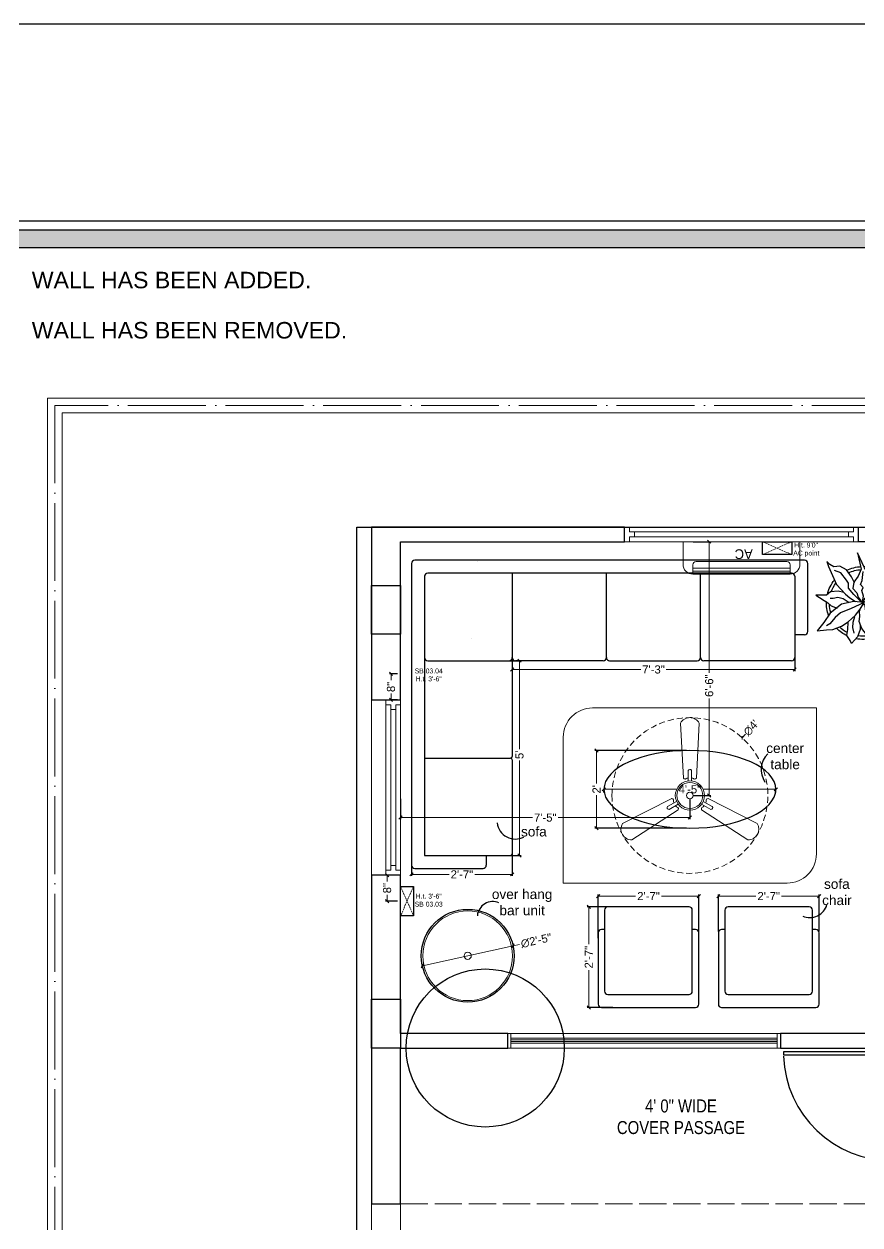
# Model space of a CAD drawing. Header units: millimetres. Extents: x 56222 to 3066687, y -650199 to -121287.
# Drawn here: x 149238.1 to 149495.6, y -177305 to -176934.9 of the extents above; entities that cross this region are included whole.
import ezdxf

# ---------------------------------------------------------------- set-up
doc = ezdxf.new("R2010")
doc.units = ezdxf.units.MM
doc.header["$MEASUREMENT"] = 0
doc.header["$PDMODE"] = 35
for name, pattern in [('ACAD_ISO02W100', [15, 12, -3]), ('ACAD_ISO04W100', [30, 24, -3, 0, -3]), ('DASHED', [0.75, 0.5, -0.25]), ('DASHED2', [0.375, 0.25, -0.125])]:
    doc.linetypes.add(name, pattern=pattern)
doc.layers.get('Defpoints').update_dxf_attribs({"color": 220})
doc.layers.add('AR DOOR', color=40, linetype='Continuous')
doc.layers.add('AR ELE-5', color=134, linetype='Continuous')
for name, color, linetype, lineweight in [('COLUMN', 1, 'Continuous', 30), ('dim05', 1, 'Continuous', 13), ('el', 7, 'Continuous', 20), ('ELEC-wires', 1, 'DASHED2', 13), ('Electrical', 84, 'Continuous', 30), ('FIRST FLOOR ( DW_RAIL )', 7, 'Continuous', 9), ('FIRST FLOOR ( TEXT )', 7, 'Continuous', 9), ('FUR', 250, 'Continuous', 0), ('FURNITURE', 32, 'Continuous', 9), ('GROUND FLOOR', 7, 'Continuous', 9), ('Labelling', 1, 'Continuous', 25), ('NAME PLATE', 7, 'Continuous', 25), ('SECOND FLOOR', 7, 'Continuous', 9), ('SECOND FLOOR  ( PLINE )', 251, 'Continuous', 30), ('SECOND FLOOR ( DW_RAIL )', 7, 'Continuous', 9), ('Text', 7, 'Continuous', 15), ('wall', 7, 'Continuous', 30), ('XX~SLAB ( BEAM )~ ( DIM )', 7, 'Continuous', 9)]:
    doc.layers.add(name, color=color, linetype=linetype, lineweight=lineweight)
doc.layers.add('XX~SLAB ( PLINE )', color=251, linetype='Continuous', plot=False)
doc.styles.add('Arial', font='arial.ttf')
doc.styles.add('century g', font='GOTHIC.TTF')
doc.styles.add('KATHA', font='swissc.ttf')
doc.styles.get("Standard").update_dxf_attribs({"font": 'arial.ttf', "height": 6})
doc.styles.add('style4', font='ARIALN.TTF')
doc.styles.add('TEXT', font='eurr____.ttf')
doc.dimstyles.new('Archana', dxfattribs={"dimtxt": 2, "dimasz": 0.75, "dimexe": 0.5, "dimexo": 0.5, "dimgap": 0, "dimtad": 0, "dimzin": 0, "dimdsep": 46, "dimlunit": 4, "dimtxsty": 'century g', "dimblk": 'OBLIQUE', "dimcen": 0, "dimdle": 1, "dimclrd": 256, "dimclre": 256, "dimclrt": 256, "dimadec": 0, "dimazin": 0, "dimtfac": 1, "dimtofl": 0, "dimtmove": 1, "dimatfit": 3, "dimfxl": 1, "dimfxlon": 1, "dimtolj": 1, "dimtzin": 0, "dimlwd": -1, "dimlwe": -1, "dimarcsym": 0})
doc.dimstyles.new('ISO-25', dxfattribs={"dimtxt": 2.5, "dimasz": 1, "dimexe": 0.5, "dimexo": 1, "dimtad": 0, "dimdec": 1, "dimlunit": 4, "dimtxsty": 'Standard', "dimblk": 'OBLIQUE', "dimcen": 2.5, "dimclrd": 1, "dimclre": 1, "dimclrt": 5, "dimadec": 0, "dimazin": 0, "dimtfac": 1, "dimtdec": 1, "dimtmove": 0, "dimatfit": 3, "dimfxl": 1, "dimlwd": -1, "dimarcsym": 0})

# ---------------------------------------------------------------- blocks, each defined once
blk = doc.blocks.new('LAYOUT FILE')
at = {"layer": 'NAME PLATE', "true_color": 0xd39e00}
h = blk.add_hatch(color=42, dxfattribs=at)
h.paths.add_polyline_path([(3346889.83, -513806.18), (3346889.83, -514260.7), (3347535.56, -514260.7), (3347535.56, -513806.18)])
h.paths.add_polyline_path([(3346894.36, -513810.71), (3347531.03, -513810.71), (3347531.03, -514256.17), (3346894.36, -514256.17)], flags=16)
at = {"layer": 'NAME PLATE', "color": 42, "true_color": 0xd39e00}
for points in [[(3346887.56, -513803.91), (3347537.83, -513803.91), (3347537.83, -514262.96), (3346887.56, -514262.96)], [(3346889.83, -513806.18), (3347535.56, -513806.18), (3347535.56, -514260.7), (3346889.83, -514260.7)], [(3346894.36, -513810.71), (3347531.03, -513810.71), (3347531.03, -514256.17), (3346894.36, -514256.17)]]:
    blk.add_lwpolyline(points, close=True, dxfattribs=at)
blk = doc.blocks.new('*U18')
for points in [[(0, 0), (0, 1120), (-30, 1120), (-30, 0)], [(40, 0), (0, 0), (0, -30), (-10, -30), (-10, -100), (40, -100)], [(-1160, 0), (-1120, 0), (-1120, -30), (-1110, -30), (-1110, -100), (-1160, -100)]]:
    blk.add_lwpolyline(points, close=True)
at = {"layer": 'AR ELE-5', "linetype": 'ByBlock', "ltscale": 15}
blk.add_arc((2, -1), 1122, 92.373, 179.9653, dxfattribs=at)
blk = doc.blocks.new('_Oblique')
at = {"layer": 'wall', "color": 0, "lineweight": -2}
blk.add_line((-0.5, -0.5), (0.5, 0.5), dxfattribs=at)
blk = doc.blocks.new('*D238')
at = {"layer": 'Defpoints', "color": 0, "transparency": 16777216}
for p in [(149379.91, -177131.12), (149390.72, -177131.12), (149379.91, -177191.12)]:
    blk.add_point(p, dxfattribs=at)
at = {"layer": 'dim05', "color": 1, "linetype": 'Continuous', "lineweight": -2, "transparency": 16777216}
for p, q in [((149380.91, -177131.12), (149391.22, -177131.12)), ((149380.91, -177191.12), (149391.22, -177191.12))]:
    blk.add_line(p, q, dxfattribs=at)
at = {"layer": 'dim05', "color": 1, "linetype": 'Continuous', "transparency": 16777216}
for p, q in [((149390.72, -177131.12), (149390.72, -177158.35)), ((149390.72, -177191.12), (149390.72, -177161.9))]:
    blk.add_line(p, q, dxfattribs=at)
at = {"layer": 'dim05', "color": 1, "transparency": 16777216}
for p, rotation in [((149390.72, -177131.12), 90), ((149390.72, -177191.12), 270)]:
    blk.add_blockref('_Oblique', p, dxfattribs=dict(at, rotation=rotation))
at = {"layer": 'dim05', "color": 5, "lineweight": 25, "transparency": 16777216, "insert": (149390.72, -177160.12), "char_height": 2.5, "attachment_point": 5, "rotation": 90, "style": 'Arial'}
blk.add_mtext("5'", dxfattribs=at)
blk = doc.blocks.new('*D239')
at = {"layer": 'Defpoints', "color": 0, "transparency": 16777216}
for p in [(149475.5, -177118.37), (149388.5, -177133.83), (149475.5, -177133.83)]:
    blk.add_point(p, dxfattribs=at)
at = {"layer": 'dim05', "color": 1, "linetype": 'Continuous', "lineweight": -2, "transparency": 16777216}
for p, q in [((149475.5, -177119.37), (149475.5, -177134.33)), ((149388.5, -177132.83), (149388.5, -177133.33))]:
    blk.add_line(p, q, dxfattribs=at)
at = {"layer": 'dim05', "color": 1, "linetype": 'Continuous', "transparency": 16777216}
for p, q in [((149388.5, -177133.83), (149428.06, -177133.83)), ((149475.5, -177133.83), (149435.94, -177133.83))]:
    blk.add_line(p, q, dxfattribs=at)
at = {"layer": 'dim05', "color": 1, "transparency": 16777216, "rotation": 180}
blk.add_blockref('_Oblique', (149388.5, -177133.83), dxfattribs=at)
at = {"layer": 'dim05', "color": 1, "transparency": 16777216}
blk.add_blockref('_Oblique', (149475.5, -177133.83), dxfattribs=at)
at = {"layer": 'dim05', "color": 5, "lineweight": 25, "transparency": 16777216, "insert": (149432, -177133.83), "char_height": 2.5, "attachment_point": 5, "style": 'Arial'}
blk.add_mtext('7\'-3"', dxfattribs=at)
blk = doc.blocks.new('*D240')
at = {"layer": 'Defpoints', "color": 0, "transparency": 16777216}
for p in [(149357.5, -177184.74), (149388.5, -177186.19), (149388.5, -177196.95)]:
    blk.add_point(p, dxfattribs=at)
at = {"layer": 'dim05', "color": 1, "linetype": 'Continuous', "lineweight": -2, "transparency": 16777216}
for p, q in [((149357.5, -177185.74), (149357.5, -177197.45)), ((149388.5, -177187.19), (149388.5, -177197.45))]:
    blk.add_line(p, q, dxfattribs=at)
at = {"layer": 'dim05', "color": 1, "linetype": 'Continuous', "transparency": 16777216}
for p, q in [((149357.5, -177196.95), (149369.03, -177196.95)), ((149388.5, -177196.95), (149376.97, -177196.95))]:
    blk.add_line(p, q, dxfattribs=at)
at = {"layer": 'dim05', "color": 1, "transparency": 16777216, "rotation": 180}
blk.add_blockref('_Oblique', (149357.5, -177196.95), dxfattribs=at)
at = {"layer": 'dim05', "color": 1, "transparency": 16777216}
blk.add_blockref('_Oblique', (149388.5, -177196.95), dxfattribs=at)
at = {"layer": 'dim05', "color": 5, "lineweight": 25, "transparency": 16777216, "insert": (149373, -177196.95), "char_height": 2.5, "attachment_point": 5, "style": 'Arial'}
blk.add_mtext('2\'-7"', dxfattribs=at)
blk = doc.blocks.new('*D241')
at = {"layer": 'Defpoints', "color": 0, "transparency": 16777216}
for p in [(149416.73, -177170.75), (149469.69, -177170.75), (149469.69, -177170.75)]:
    blk.add_point(p, dxfattribs=at)
at = {"layer": 'dim05', "color": 1, "linetype": 'Continuous', "transparency": 16777216}
for p, q in [((149416.73, -177170.75), (149439.21, -177170.75)), ((149469.69, -177170.75), (149447.21, -177170.75))]:
    blk.add_line(p, q, dxfattribs=at)
at = {"layer": 'dim05', "color": 1, "linetype": 'Continuous', "lineweight": -2, "transparency": 16777216}
for p, q in [((149416.73, -177171.75), (149416.73, -177171.25)), ((149469.69, -177171.75), (149469.69, -177171.25))]:
    blk.add_line(p, q, dxfattribs=at)
at = {"layer": 'dim05', "color": 1, "transparency": 16777216, "rotation": 180}
blk.add_blockref('_Oblique', (149416.73, -177170.75), dxfattribs=at)
at = {"layer": 'dim05', "color": 1, "transparency": 16777216}
blk.add_blockref('_Oblique', (149469.69, -177170.75), dxfattribs=at)
at = {"layer": 'dim05', "color": 5, "lineweight": 25, "transparency": 16777216, "insert": (149443.21, -177170.75), "char_height": 2.5, "attachment_point": 5, "style": 'Arial'}
blk.add_mtext('4\'-5"', dxfattribs=at)
blk = doc.blocks.new('*D242')
at = {"layer": 'Defpoints', "color": 0, "transparency": 16777216}
for p in [(149443.21, -177158.8), (149414.46, -177182.71), (149443.21, -177182.71)]:
    blk.add_point(p, dxfattribs=at)
at = {"layer": 'dim05', "color": 1, "linetype": 'Continuous', "lineweight": -2, "transparency": 16777216}
for p, q in [((149442.21, -177158.8), (149413.96, -177158.8)), ((149442.21, -177182.71), (149413.96, -177182.71))]:
    blk.add_line(p, q, dxfattribs=at)
at = {"layer": 'dim05', "color": 1, "linetype": 'Continuous', "transparency": 16777216}
for p, q in [((149414.46, -177158.8), (149414.46, -177168.96)), ((149414.46, -177182.71), (149414.46, -177172.55))]:
    blk.add_line(p, q, dxfattribs=at)
at = {"layer": 'dim05', "color": 1, "transparency": 16777216}
for p, rotation in [((149414.46, -177158.8), 90), ((149414.46, -177182.71), 270)]:
    blk.add_blockref('_Oblique', p, dxfattribs=dict(at, rotation=rotation))
at = {"layer": 'dim05', "color": 5, "lineweight": 25, "transparency": 16777216, "insert": (149414.46, -177170.75), "char_height": 2.5, "attachment_point": 5, "rotation": 90, "style": 'Arial'}
blk.add_mtext("2'", dxfattribs=at)
blk = doc.blocks.new('*D243')
at = {"layer": 'Defpoints', "color": 0, "transparency": 16777216}
for p in [(149451.98, -177203.65), (149451.98, -177215.58), (149483, -177215.58)]:
    blk.add_point(p, dxfattribs=at)
at = {"layer": 'dim05', "color": 1, "linetype": 'Continuous', "lineweight": -2, "transparency": 16777216}
for p, q in [((149451.98, -177214.58), (149451.98, -177203.15)), ((149483, -177214.58), (149483, -177203.15))]:
    blk.add_line(p, q, dxfattribs=at)
at = {"layer": 'dim05', "color": 1, "linetype": 'Continuous', "transparency": 16777216}
for p, q in [((149451.98, -177203.65), (149463.52, -177203.65)), ((149483, -177203.65), (149471.46, -177203.65))]:
    blk.add_line(p, q, dxfattribs=at)
at = {"layer": 'dim05', "color": 1, "transparency": 16777216, "rotation": 180}
blk.add_blockref('_Oblique', (149451.98, -177203.65), dxfattribs=at)
at = {"layer": 'dim05', "color": 1, "transparency": 16777216}
blk.add_blockref('_Oblique', (149483, -177203.65), dxfattribs=at)
at = {"layer": 'dim05', "color": 5, "lineweight": 25, "transparency": 16777216, "insert": (149467.49, -177203.65), "char_height": 2.5, "attachment_point": 5, "style": 'Arial'}
blk.add_mtext('2\'-7"', dxfattribs=at)
blk = doc.blocks.new('*D244')
at = {"layer": 'Defpoints', "color": 0, "transparency": 16777216}
for p in [(149445.98, -177203.65), (149414.96, -177217.58), (149445.98, -177217.58)]:
    blk.add_point(p, dxfattribs=at)
at = {"layer": 'dim05', "color": 1, "linetype": 'Continuous', "lineweight": -2, "transparency": 16777216}
for p, q in [((149414.96, -177216.58), (149414.96, -177203.15)), ((149445.98, -177216.58), (149445.98, -177203.15))]:
    blk.add_line(p, q, dxfattribs=at)
at = {"layer": 'dim05', "color": 1, "linetype": 'Continuous', "transparency": 16777216}
for p, q in [((149414.96, -177203.65), (149426.5, -177203.65)), ((149445.98, -177203.65), (149434.44, -177203.65))]:
    blk.add_line(p, q, dxfattribs=at)
at = {"layer": 'dim05', "color": 1, "transparency": 16777216, "rotation": 180}
blk.add_blockref('_Oblique', (149414.96, -177203.65), dxfattribs=at)
at = {"layer": 'dim05', "color": 1, "transparency": 16777216}
blk.add_blockref('_Oblique', (149445.98, -177203.65), dxfattribs=at)
at = {"layer": 'dim05', "color": 5, "lineweight": 25, "transparency": 16777216, "insert": (149430.47, -177203.65), "char_height": 2.5, "attachment_point": 5, "style": 'Arial'}
blk.add_mtext('2\'-7"', dxfattribs=at)
blk = doc.blocks.new('*D245')
at = {"layer": 'Defpoints', "color": 0, "transparency": 16777216}
for p in [(149420.5, -177206.97), (149412.06, -177237.97), (149420.51, -177237.97)]:
    blk.add_point(p, dxfattribs=at)
at = {"layer": 'dim05', "color": 1, "linetype": 'Continuous', "lineweight": -2, "transparency": 16777216}
for p, q in [((149419.5, -177206.97), (149411.56, -177206.97)), ((149419.51, -177237.97), (149411.56, -177237.97))]:
    blk.add_line(p, q, dxfattribs=at)
at = {"layer": 'dim05', "color": 1, "linetype": 'Continuous', "transparency": 16777216}
for p, q in [((149412.06, -177206.97), (149412.06, -177218.5)), ((149412.06, -177237.97), (149412.06, -177226.44))]:
    blk.add_line(p, q, dxfattribs=at)
at = {"layer": 'dim05', "color": 1, "transparency": 16777216}
for p, rotation in [((149412.06, -177206.97), 90), ((149412.06, -177237.97), 270)]:
    blk.add_blockref('_Oblique', p, dxfattribs=dict(at, rotation=rotation))
at = {"layer": 'dim05', "color": 5, "lineweight": 25, "transparency": 16777216, "insert": (149412.06, -177222.47), "char_height": 2.5, "attachment_point": 5, "rotation": 90, "style": 'Arial'}
blk.add_mtext('2\'-7"', dxfattribs=at)
blk = doc.blocks.new('ARPLS010')
at = {"linetype": 'ByBlock'}
for p, q in [((0.179, 0.666), (0.121, 0.605)), ((0.174, 0.573), (0.179, 0.666)), ((-0.248, 0.54), (-0.278, 0.467)), ((-0.182, 0.493), (-0.248, 0.54)), ((0.121, 0.605), (-0.013, 0.459)), ((0.091, 0.447), (0.125, 0.522)), ((0.2, 0.432), (0.174, 0.573)), ((-0.295, 0.42), (-0.302, 0.309)), ((-0.278, 0.467), (-0.295, 0.42)), ((-0.222, 0.484), (-0.164, 0.347)), ((-0.125, 0.459), (-0.182, 0.493)), ((-0.164, 0.347), (-0.139, 0.295)), ((-0.072, 0.404), (-0.125, 0.459)), ((-0.038, 0.302), (-0.072, 0.404)), ((-0.044, 0.336), (-0.049, 0.232)), ((-0.013, 0.459), (-0.044, 0.336)), ((0.077, 0.412), (0.091, 0.447)), ((0.082, 0.358), (0.077, 0.412)), ((0.08, 0.288), (0.082, 0.358)), ((0.203, 0.352), (0.2, 0.432)), ((0.204, 0.254), (0.203, 0.352)), ((0.33, 0.38), (0.252, 0.313)), ((0.409, 0.44), (0.33, 0.38)), ((0.425, 0.373), (0.356, 0.269)), ((0.484, 0.459), (0.409, 0.44)), ((0.459, 0.303), (0.485, 0.354)), ((0.542, 0.434), (0.484, 0.459)), ((0.485, 0.354), (0.533, 0.42)), ((0.533, 0.42), (0.542, 0.434)), ((-0.469, 0.226), (-0.643, 0.216)), ((-0.643, 0.216), (-0.485, 0.134)), ((-0.359, 0.148), (-0.49, 0.172)), ((-0.362, 0.24), (-0.469, 0.226)), ((-0.278, 0.254), (-0.362, 0.24)), ((-0.302, 0.309), (-0.276, 0.258)), ((-0.21, 0.227), (-0.278, 0.254)), ((-0.132, 0.18), (-0.21, 0.227)), ((-0.139, 0.295), (-0.08, 0.131)), ((-0.063, 0.111), (-0.132, 0.18)), ((-0.049, 0.232), (-0.065, 0.135)), ((0.015, 0.209), (0.08, 0.288)), ((0.056, 0.114), (0.015, 0.209)), ((0.16, 0.165), (0.204, 0.254)), ((0.252, 0.313), (0.216, 0.287)), ((0.318, 0.213), (0.227, 0.157)), ((0.356, 0.269), (0.318, 0.213)), ((0.368, 0.128), (0.432, 0.176)), ((0.432, 0.176), (0.459, 0.236)), ((0.459, 0.236), (0.459, 0.303)), ((-0.485, 0.134), (-0.433, 0.051)), ((-0.433, 0.051), (-0.349, -0.011)), ((-0.287, 0.106), (-0.359, 0.148)), ((-0.18, 0.073), (-0.287, 0.106)), ((-0.111, 0.036), (-0.18, 0.073)), ((-0.013, 0.022), (-0.111, 0.036)), ((-0.084, -0.034), (0.007, 0.018)), ((0.003, 0.011), (-0.076, -0.16)), ((-0.065, 0.135), (-0.024, 0.018)), ((-0.024, 0.018), (0.009, 0.005)), ((0.006, -0.002), (0.068, 0.032)), ((0.007, 0.018), (0.02, -0.121)), ((0.009, 0.005), (0.056, 0.114)), ((0.017, -0.002), (0.091, 0.009)), ((0.068, 0.032), (0.16, 0.165)), ((0.088, 0.065), (0.187, 0.091)), ((0.091, 0.009), (0.173, -0.011)), ((0.227, 0.157), (0.132, 0.131)), ((0.173, -0.011), (0.212, 0.004)), ((0.187, 0.091), (0.297, 0.116)), ((0.212, 0.004), (0.252, -0.03)), ((0.297, 0.116), (0.408, 0.071)), ((0.309, 0.109), (0.368, 0.128)), ((0.309, -0.01), (0.43, 0.006)), ((0.408, 0.071), (0.482, 0.024)), ((0.482, 0.024), (0.689, -0.072)), ((-0.464, -0.073), (-0.558, -0.152)), ((-0.558, -0.152), (-0.517, -0.172)), ((-0.366, -0.036), (-0.464, -0.073)), ((-0.336, -0.142), (-0.413, -0.121)), ((-0.306, -0.033), (-0.366, -0.036)), ((-0.349, -0.011), (-0.256, -0.05)), ((-0.269, -0.135), (-0.336, -0.142)), ((-0.193, -0.113), (-0.269, -0.135)), ((-0.259, -0.2), (-0.168, -0.1)), ((-0.256, -0.05), (-0.185, -0.038)), ((-0.185, -0.038), (-0.114, -0.046)), ((-0.168, -0.1), (-0.084, -0.034)), ((-0.076, -0.16), (-0.138, -0.304)), ((-0.114, -0.046), (-0.093, -0.036)), ((0.02, -0.121), (-0.017, -0.291)), ((0.01, -0.014), (0.017, -0.002)), ((0.078, -0.064), (0.01, -0.014)), ((0.016, -0.023), (0.116, -0.122)), ((0.07, -0.179), (0.018, -0.1)), ((0.138, -0.083), (0.078, -0.064)), ((0.116, -0.122), (0.201, -0.195)), ((0.197, -0.135), (0.138, -0.083)), ((0.283, -0.123), (0.197, -0.135)), ((0.252, -0.03), (0.309, -0.01)), ((0.277, -0.114), (0.357, -0.156)), ((0.37, -0.064), (0.283, -0.123)), ((0.357, -0.156), (0.455, -0.226)), ((0.462, -0.021), (0.37, -0.064)), ((0.689, -0.072), (0.462, -0.021)), ((-0.517, -0.172), (-0.447, -0.216)), ((-0.447, -0.216), (-0.363, -0.202)), ((-0.363, -0.202), (-0.263, -0.2)), ((-0.363, -0.408), (-0.318, -0.29)), ((-0.318, -0.29), (-0.259, -0.2)), ((-0.138, -0.304), (-0.199, -0.38)), ((-0.017, -0.291), (-0.141, -0.446)), ((0.059, -0.27), (0.005, -0.185)), ((0.08, -0.342), (0.059, -0.27)), ((0.121, -0.239), (0.07, -0.179)), ((0.184, -0.299), (0.121, -0.239)), ((0.141, -0.261), (0.16, -0.336)), ((0.252, -0.362), (0.184, -0.299)), ((0.201, -0.195), (0.272, -0.198)), ((0.272, -0.198), (0.311, -0.225)), ((0.311, -0.225), (0.415, -0.304)), ((0.415, -0.304), (0.447, -0.388)), ((0.455, -0.226), (0.503, -0.317)), ((0.503, -0.317), (0.494, -0.398)), ((-0.368, -0.496), (-0.363, -0.408)), ((-0.287, -0.45), (-0.314, -0.498)), ((-0.199, -0.38), (-0.287, -0.45)), ((-0.141, -0.446), (-0.269, -0.533)), ((-0.042, -0.432), (-0.071, -0.352)), ((0.002, -0.48), (-0.042, -0.432)), ((0.104, -0.646), (0.002, -0.48)), ((0.064, -0.446), (0.066, -0.407)), ((0.066, -0.407), (0.08, -0.342)), ((0.15, -0.445), (0.106, -0.5)), ((0.16, -0.336), (0.15, -0.445)), ((0.376, -0.416), (0.252, -0.362)), ((0.502, -0.472), (0.376, -0.416)), ((0.494, -0.398), (0.528, -0.452)), ((0.567, -0.494), (0.502, -0.472)), ((0.528, -0.452), (0.567, -0.494)), ((-0.382, -0.625), (-0.368, -0.496)), ((-0.269, -0.533), (-0.382, -0.625)), ((0.106, -0.5), (0.104, -0.646))]:
    blk.add_line(p, q, dxfattribs=at)
for radius, start, end in [(0.5, 87.2367, 107.9154), (0.5, 126.2799, 152.7042), (0.458, 130.7647, 148.9789), (0.458, 91.6596, 104.0784), (0.5, 49.0791, 67.0324), (0.458, 49.8461, 63.9764), (0.458, 5.0517, 21.9108), (0.5, 1.3782, 25.7565), (0.5, 164.9216, 191.0302), (0.458, 169.9629, 188.6517), (0.458, 334.5625, 357.1532), (0.5, 333.6991, 357.5577), (0.5, 205.1623, 226.3204), (0.458, 207.232, 224.0819), (0.5, 249.553, 272.4234), (0.458, 252.8522, 267.711), (0.5, 283.5324, 308.8712), (0.458, 289.266, 306.1107)]:
    blk.add_arc((0, 0), radius, start, end, dxfattribs=at)
blk = doc.blocks.new('*D228')
at = {"layer": 'Defpoints', "color": 0, "transparency": 16777216}
for p in [(149388.75, -177218.96), (149360.81, -177225.12)]:
    blk.add_point(p, dxfattribs=at)
at = {"layer": 'dim05', "color": 1, "linetype": 'Continuous', "transparency": 16777216}
for p in [(149360.81, -177225.12), (149390.7, -177218.53)]:
    blk.add_line(p, (149388.75, -177218.96), dxfattribs=at)
at = {"layer": 'dim05', "color": 1, "transparency": 16777216}
for p, rotation in [((149388.75, -177218.96), 192.4314332241733), ((149360.81, -177225.12), 12.43143322417324)]:
    blk.add_blockref('_Oblique', p, dxfattribs=dict(at, rotation=rotation))
at = {"layer": 'dim05', "color": 5, "lineweight": 25, "transparency": 16777216, "insert": (149395.88, -177217.39), "char_height": 2.5, "attachment_point": 5, "rotation": 12.4314, "style": 'Arial'}
blk.add_mtext('∅2\'-5"', dxfattribs=at)
blk = doc.blocks.new('6616')
at = {"color": 242, "linetype": 'DASHED', "true_color": 0xcd2027}
for p, q in [((386784.79, -36915.77), (386775.78, -36911.78)), ((386784.79, -36911.78), (386775.78, -36915.77))]:
    blk.add_line(p, q, dxfattribs=at)
at = {"layer": 'ELEC-wires', "color": 5, "linetype": 'ByBlock', "lineweight": 30, "ltscale": 4}
blk.add_lwpolyline([(386775.78, -36911.78), (386784.79, -36911.78), (386784.79, -36915.77), (386775.78, -36915.77)], close=True, dxfattribs=at)
blk = doc.blocks.new('fan')
at = {"layer": 'Electrical', "lineweight": 15, "ltscale": 20}
for p, q in [((3300835.29, -509900.78), (3300836.47, -509923.43)), ((3300841.81, -509923.43), (3300842.99, -509900.78)), ((3300838.47, -509924.57), (3300838.47, -509920.25)), ((3300839.81, -509920.28), (3300839.81, -509924.57)), ((3300831.66, -509931.77), (3300811.45, -509942.07)), ((3300829.93, -509935.08), (3300833.64, -509932.93)), ((3300834.31, -509934.09), (3300830.57, -509936.25)), ((3300847.68, -509936.23), (3300843.97, -509934.09)), ((3300844.64, -509932.93), (3300848.38, -509935.09)), ((3300866.83, -509942.07), (3300846.62, -509931.77)), ((3300815.3, -509948.74), (3300834.33, -509936.39)), ((3300843.95, -509936.39), (3300862.98, -509948.74))]:
    blk.add_line(p, q, dxfattribs=at)
at = {"layer": 'Electrical', "linetype": 'DASHED', "lineweight": 15, "ltscale": 5}
blk.add_circle((3300839.14, -509930.53), 32, dxfattribs=at)
at = {"layer": 'Electrical', "lineweight": 15, "ltscale": 20}
for centre, major_axis, start_param, end_param in [((3300839.14, -509902.94), (3.12, 3.12), -0.272136, 1.842967), ((3300839.13, -509920.5), (0.501, 0.501), -0.465536, 1.983618), ((3300839.14, -509930.53), (4.24, -4.24), 3.14161, 9.424795), ((3300839.14, -509930.53), (3.77, -3.77), 1.749190548672175e-05, 6.283202799085073), ((3300837.1, -509923.08), (0.51, 0.51), 2.863014, 4.257784), ((3300839.14, -509926.42), (2.27, -2.27), 2.565057, 2.951308), ((3300839.14, -509926.42), (2.27, 2.27), 0.19032, 0.57657), ((3300841.18, -509923.08), (0.51, -0.51), 5.167028, 6.561799), ((3300839.14, -509930.53), (0.943, 0.943), 1.570814, 7.853999), ((3300830.46, -509935.55), (0.501, -0.501), 3.199655, 5.648809), ((3300831.67, -509932.49), (0.51, -0.51), 0.978238, 2.373008), ((3300835.59, -509932.58), (2.27, -2.27), 3.855511, 4.241762), ((3300835.59, -509932.58), (2.27, -2.27), 4.659452, 5.045703), ((3300833.71, -509936.02), (0.51, 0.51), -1.325776, 0.068994), ((3300844.57, -509936.02), (0.51, -0.51), 3.072633, 4.467404), ((3300842.69, -509932.58), (2.27, 2.27), 4.37911, 4.765361), ((3300842.69, -509932.58), (2.27, 2.27), 5.183051, 5.569301), ((3300846.61, -509932.49), (0.51, -0.51), 2.339416, 3.734186), ((3300847.83, -509935.54), (0.501, 0.501), 3.723254, 6.172408), ((3300815.25, -509944.32), (3.12, -3.12), 3.393055, 5.508159), ((3300863.03, -509944.32), (3.12, -3.12), 5.48745, 7.602554)]:
    blk.add_ellipse(centre, major_axis=major_axis, ratio=1, start_param=start_param, end_param=end_param, dxfattribs=at)
blk = doc.blocks.new('*D326')
at = {"layer": 'Defpoints', "color": 0, "transparency": 16777216}
for p in [(149459.32, -177154.86), (149427.1, -177190.44)]:
    blk.add_point(p, dxfattribs=at)
at = {"layer": 'dim05', "transparency": 16777216}
blk.add_line((149460.33, -177153.75), (149459.32, -177154.86), dxfattribs=at)
at = {"layer": 'dim05', "transparency": 16777216, "xscale": 0.75, "yscale": 0.75, "zscale": 0.75, "rotation": 227.8301719994479}
blk.add_blockref('_Oblique', (149459.32, -177154.86), dxfattribs=at)
at = {"layer": 'dim05', "color": 5, "lineweight": 25, "transparency": 16777216, "insert": (149462.09, -177151.81), "char_height": 2.5, "attachment_point": 5, "rotation": 47.8302, "style": 'century g'}
blk.add_mtext("\\A1;∅4'", dxfattribs=at)
blk = doc.blocks.new('*D328')
at = {"layer": 'Defpoints', "color": 0, "transparency": 16777216}
for p in [(149443.21, -177094.45, -0.13), (149449.17, -177094.45), (149443.21, -177172.65, -0.13)]:
    blk.add_point(p, dxfattribs=at)
at = {"layer": 'dim05', "color": 1, "linetype": 'Continuous', "lineweight": -2, "transparency": 16777216}
for p, q in [((149444.21, -177094.45), (149449.67, -177094.45)), ((149444.21, -177172.65), (149449.67, -177172.65))]:
    blk.add_line(p, q, dxfattribs=at)
at = {"layer": 'dim05', "color": 1, "linetype": 'Continuous', "transparency": 16777216}
for p, q in [((149449.17, -177094.45), (149449.17, -177134.86)), ((149449.17, -177172.65), (149449.17, -177142.77))]:
    blk.add_line(p, q, dxfattribs=at)
at = {"layer": 'dim05', "color": 1, "transparency": 16777216}
for p, rotation in [((149449.17, -177094.45), 90), ((149449.17, -177172.65), 270)]:
    blk.add_blockref('_Oblique', p, dxfattribs=dict(at, rotation=rotation))
at = {"layer": 'dim05', "color": 5, "lineweight": 25, "transparency": 16777216, "insert": (149449.17, -177138.82), "char_height": 2.5, "attachment_point": 5, "rotation": 90, "style": 'Arial'}
blk.add_mtext('6\'-6"', dxfattribs=at)
blk = doc.blocks.new('*D329')
at = {"layer": 'Defpoints', "color": 0, "transparency": 16777216}
for p in [(149354.11, -177172.65, -0.13), (149443.21, -177172.65, -0.13), (149354.11, -177179.47)]:
    blk.add_point(p, dxfattribs=at)
at = {"layer": 'dim05', "color": 1, "linetype": 'Continuous', "lineweight": -2, "transparency": 16777216}
for p, q in [((149354.11, -177173.65), (149354.11, -177179.97)), ((149443.21, -177173.65), (149443.21, -177179.97))]:
    blk.add_line(p, q, dxfattribs=at)
at = {"layer": 'dim05', "color": 1, "linetype": 'Continuous', "transparency": 16777216}
for p, q in [((149354.11, -177179.47), (149394.72, -177179.47)), ((149443.21, -177179.47), (149402.6, -177179.47))]:
    blk.add_line(p, q, dxfattribs=at)
at = {"layer": 'dim05', "color": 1, "transparency": 16777216, "rotation": 180}
blk.add_blockref('_Oblique', (149354.11, -177179.47), dxfattribs=at)
at = {"layer": 'dim05', "color": 1, "transparency": 16777216}
blk.add_blockref('_Oblique', (149443.21, -177179.47), dxfattribs=at)
at = {"layer": 'dim05', "color": 5, "lineweight": 25, "transparency": 16777216, "insert": (149398.66, -177179.47), "char_height": 2.5, "attachment_point": 5, "style": 'Arial'}
blk.add_mtext('7\'-5"', dxfattribs=at)
blk = doc.blocks.new('*D334')
at = {"layer": 'Defpoints', "color": 0, "transparency": 16777216}
for p in [(149354.11, -177197.2, -0.13), (149349.96, -177205.2), (149354.11, -177205.2, -0.13)]:
    blk.add_point(p, dxfattribs=at)
at = {"layer": 'dim05', "color": 1, "linetype": 'Continuous', "lineweight": -2, "transparency": 16777216}
for p, q in [((149353.11, -177197.2), (149349.46, -177197.2)), ((149353.11, -177205.2), (149349.46, -177205.2))]:
    blk.add_line(p, q, dxfattribs=at)
at = {"layer": 'dim05', "color": 1, "linetype": 'Continuous', "transparency": 16777216}
for p, q in [((149349.96, -177197.2), (149349.96, -177199.14)), ((149349.96, -177205.2), (149349.96, -177203.27))]:
    blk.add_line(p, q, dxfattribs=at)
at = {"layer": 'dim05', "color": 1, "transparency": 16777216}
for p, rotation in [((149349.96, -177197.2), 90), ((149349.96, -177205.2), 270)]:
    blk.add_blockref('_Oblique', p, dxfattribs=dict(at, rotation=rotation))
at = {"layer": 'dim05', "color": 5, "lineweight": 25, "transparency": 16777216, "insert": (149349.96, -177201.2), "char_height": 2.5, "attachment_point": 5, "rotation": 90, "style": 'Arial'}
blk.add_mtext('8"', dxfattribs=at)
blk = doc.blocks.new('*D335')
at = {"layer": 'Defpoints', "color": 0, "transparency": 16777216}
for p in [(149351.15, -177135.2), (149354.11, -177135.2, -0.13), (149354.11, -177143.2, -0.13)]:
    blk.add_point(p, dxfattribs=at)
at = {"layer": 'dim05', "color": 1, "linetype": 'Continuous', "lineweight": -2, "transparency": 16777216}
for p, q in [((149353.11, -177135.2), (149350.65, -177135.2)), ((149353.11, -177143.2), (149350.65, -177143.2))]:
    blk.add_line(p, q, dxfattribs=at)
at = {"layer": 'dim05', "color": 1, "linetype": 'Continuous', "transparency": 16777216}
for p, q in [((149351.15, -177135.2), (149351.15, -177137.14)), ((149351.15, -177143.2), (149351.15, -177141.27))]:
    blk.add_line(p, q, dxfattribs=at)
at = {"layer": 'dim05', "color": 1, "transparency": 16777216}
for p, rotation in [((149351.15, -177135.2), 90), ((149351.15, -177143.2), 270)]:
    blk.add_blockref('_Oblique', p, dxfattribs=dict(at, rotation=rotation))
at = {"layer": 'dim05', "color": 5, "lineweight": 25, "transparency": 16777216, "insert": (149351.15, -177139.2), "char_height": 2.5, "attachment_point": 5, "rotation": 90, "style": 'Arial'}
blk.add_mtext('8"', dxfattribs=at)
blk = doc.blocks.new('ac paln')
at = {"layer": 'Electrical', "lineweight": 15}
for p, q in [((389238.69, -37646.36), (389238.69, -37610.34)), ((389238.69, -37610.34), (389245.67, -37610.34)), ((389245.81, -37613.35), (389248.68, -37613.35)), ((389246.82, -37643.35), (389246.82, -37613.35)), ((389247.82, -37643.35), (389247.82, -37613.35)), ((389248.68, -37613.35), (389248.68, -37643.35)), ((389248.68, -37643.35), (389248.68, -37613.35)), ((389244.81, -37642.35), (389244.81, -37614.35)), ((389245.81, -37643.35), (389248.68, -37643.35)), ((389248.68, -37643.35), (389248.68, -37643.35)), ((389245.67, -37646.36), (389238.69, -37646.36))]:
    blk.add_line(p, q, dxfattribs=at)
for centre, start, end in [((389245.67, -37613.35), 0, 90), ((389245.67, -37643.35), 270, 0)]:
    blk.add_arc(centre, 3.01, start, end, dxfattribs=at)
at = {"layer": 'Electrical', "lineweight": 15, "extrusion": (0, 0, -1)}
for centre, start_param, end_param in [((389245.81, -37614.35), -0.785398, 0.785398), ((389245.81, -37642.35), 3.926991, 5.497787)]:
    blk.add_ellipse(centre, major_axis=(-0.71, 0.71), ratio=1, start_param=start_param, end_param=end_param, dxfattribs=at)
at = {"layer": 'Text', "style": 'TEXT'}
blk.add_text('AC', height=3, rotation=270, dxfattribs=at).set_placement((389241.02, -37624.87))

msp = doc.modelspace()

# ---------------------------------------------------------------- linework, layer by layer
at = {"layer": 'COLUMN', "elevation": -0.126}
for points in [[(149345.105, -177107.953), (149354.105, -177107.953), (149354.105, -177122.953), (149345.105, -177122.953)], [(149345.105, -177235.453), (149354.105, -177235.453), (149354.105, -177250.453), (149345.105, -177250.453)]]:
    msp.add_lwpolyline(points, close=True, dxfattribs=at)
at = {"layer": 'FIRST FLOOR ( DW_RAIL )', "elevation": -0.126}
for points in [[(149388.105, -177250.453), (149388.105, -177245.953)], [(149470.105, -177245.953), (149470.105, -177250.453)]]:
    msp.add_lwpolyline(points, dxfattribs=at)
for points in [[(149388.105, -177247.453), (149470.105, -177247.453), (149470.105, -177247.953), (149388.105, -177247.953)], [(149388.105, -177248.453), (149470.105, -177248.453), (149470.105, -177248.953), (149388.105, -177248.953)]]:
    msp.add_lwpolyline(points, close=True, dxfattribs=at)
at = {"layer": 'FUR'}
for p, q in [((149377.825, -177100.539, -0.126), (149377.825, -177100.539, -0.126)), ((149375.825, -177124.129, -0.126), (149375.825, -177124.129, -0.126))]:
    msp.add_line(p, q, dxfattribs=at)
at = {"layer": 'FURNITURE', "lineweight": 30}
for p, q in [((149357.499, -177101.124, -0.126), (149357.499, -177194.124, -0.126)), ((149478.499, -177100.124, -0.126), (149358.499, -177100.124, -0.126)), ((149479.499, -177122.124, -0.126), (149479.499, -177101.124, -0.126)), ((149361.499, -177105.124, -0.126), (149361.499, -177191.124, -0.126)), ((149474.499, -177104.124, -0.126), (149362.499, -177104.124, -0.126)), ((149388.499, -177104.124, -0.126), (149388.499, -177160.624, -0.126)), ((149417.499, -177130.124, -0.126), (149417.499, -177104.124, -0.126)), ((149446.499, -177130.124, -0.126), (149446.499, -177104.124, -0.126)), ((149475.499, -177105.124, -0.126), (149475.499, -177108.124, -0.126)), ((149475.499, -177108.124, -0.126), (149475.499, -177130.124, -0.126)), ((149478.499, -177123.124, -0.126), (149475.499, -177123.124, -0.126)), ((149362.499, -177131.124, -0.126), (149387.499, -177131.124, -0.126)), ((149416.499, -177131.124, -0.126), (149389.499, -177131.124, -0.126)), ((149418.499, -177131.124, -0.126), (149445.499, -177131.124, -0.126)), ((149474.499, -177131.124, -0.126), (149447.499, -177131.124, -0.126)), ((149361.499, -177161.124, -0.126), (149387.999, -177161.124, -0.126)), ((149388.499, -177161.624, -0.126), (149388.499, -177190.624, -0.126)), ((149361.499, -177191.124, -0.126), (149387.999, -177191.124, -0.126)), ((149380.499, -177191.124, -0.126), (149380.499, -177194.124, -0.126)), ((149358.499, -177195.124, -0.126), (149379.499, -177195.124, -0.126))]:
    msp.add_line(p, q, dxfattribs=at)
at = {"layer": 'FURNITURE', "lineweight": 30, "elevation": -0.126}
for points in [[(149416.959, -177207.97), (149416.959, -177232.97, 0.4142136), (149417.959, -177233.97), (149442.959, -177233.97, 0.4142136), (149443.959, -177232.97), (149443.959, -177229.97), (149443.959, -177207.97, 0.4142136), (149442.959, -177206.97), (149417.959, -177206.97, 0.4142136)], [(149453.984, -177207.97), (149453.984, -177232.97, 0.4142136), (149454.984, -177233.97), (149479.984, -177233.97, 0.4142136), (149480.984, -177232.97), (149480.984, -177229.97), (149480.984, -177207.97, 0.4142136), (149479.984, -177206.97), (149454.984, -177206.97, 0.4142136)]]:
    msp.add_lwpolyline(points, format="xyb", close=True, dxfattribs=at)
for points in [[(149416.959, -177213.97), (149415.959, -177213.97, 0.4142136), (149414.959, -177214.97), (149414.959, -177236.97, 0.4142136), (149415.959, -177237.97), (149444.977, -177237.959, 0.4142136), (149445.977, -177236.959), (149445.977, -177214.97, 0.4142136), (149444.977, -177213.97), (149443.959, -177213.97)], [(149453.984, -177213.97), (149452.984, -177213.97, 0.4142136), (149451.984, -177214.97), (149451.984, -177236.97, 0.4142136), (149452.984, -177237.97), (149482.002, -177237.959, 0.4142136), (149483.002, -177236.959), (149483.002, -177214.97, 0.4142136), (149482.002, -177213.97), (149480.984, -177213.97)]]:
    msp.add_lwpolyline(points, format="xyb", dxfattribs=at)
at = {"layer": 'FURNITURE', "lineweight": 30}
msp.add_circle((149374.778, -177222.038, -0.126), 14.306, dxfattribs=at)
at = {"layer": 'FURNITURE', "lineweight": 5}
for radius in [13.806, 1.11]:
    msp.add_circle((149374.778, -177222.038, -0.126), radius, dxfattribs=at)
at = {"layer": 'FURNITURE', "lineweight": 30}
for centre, radius, start, end in [((149358.499, -177101.124, -0.126), 1, 90, 180), ((149478.499, -177101.124, -0.126), 1, 0, 90), ((149362.499, -177105.124, -0.126), 1, 90, 180), ((149474.499, -177105.124, -0.126), 1, 0, 90), ((149478.499, -177122.124, -0.126), 1, 270, 0), ((149362.499, -177130.124, -0.126), 1, 180, 270), ((149362.499, -177130.124, -0.126), 1, 180, 270), ((149387.499, -177130.124, -0.126), 1, 270, 0), ((149389.499, -177130.124, -0.126), 1, 180, 270), ((149416.499, -177130.124, -0.126), 1, 270, 0), ((149418.499, -177130.124, -0.126), 1, 180, 270), ((149445.499, -177130.124, -0.126), 1, 270, 0), ((149447.499, -177130.124, -0.126), 1, 180, 270), ((149474.499, -177130.124, -0.126), 1, 270, 0), ((149387.999, -177160.624, -0.126), 0.5, 270, 0), ((149387.999, -177161.624, -0.126), 0.5, 0, 90), ((149358.499, -177194.124, -0.126), 1, 180, 270), ((149379.499, -177194.124, -0.126), 1, 270, 0), ((149387.999, -177190.624, -0.126), 0.5, 270, 0)]:
    msp.add_arc(centre, radius, start, end, dxfattribs=at)
at = {"layer": 'FURNITURE', "lineweight": 30, "extrusion": (0, 0, -1)}
msp.add_ellipse((149443.212, -177170.754, -0.126), major_axis=(26.479, 0), ratio=0.4514677, dxfattribs=at)
at = {"layer": 'GROUND FLOOR'}
for p, q in [((149245.355, -177050.203, -0.126), (149745.605, -177050.203, -0.126)), ((149245.355, -177050.203, -0.126), (149245.355, -177517.203, -0.126)), ((149249.855, -177054.703, -0.126), (149745.605, -177054.703, -0.126)), ((149249.855, -177054.703, -0.126), (149249.855, -177512.703, -0.126))]:
    msp.add_line(p, q, dxfattribs=at)
at = {"layer": 'GROUND FLOOR', "color": 1, "linetype": 'ACAD_ISO04W100', "elevation": -0.126}
msp.add_lwpolyline([(149745.605, -177052.453), (149247.605, -177052.453), (149247.605, -177514.953), (149745.605, -177514.953)], dxfattribs=at)
at = {"layer": 'Labelling', "color": 1}
for centre, radius, start, end in [((149471.983, -177164.691, -0.125), 6.822, 134.21154, 214.20794), ((149389.51, -177180.366, -0.125), 5.717, 187.15019, 296.98446), ((149382.482, -177210.083, -0.126), 4.736, 66.16113, 175.22449), ((149480.162, -177204.819, -0.125), 5.467, 246.20517, 344.71941)]:
    msp.add_arc(centre, radius, start, end, dxfattribs=at)
at = {"layer": 'SECOND FLOOR'}
for p, q in [((149345.105, -177089.953, -0.126), (149745.605, -177089.953, -0.126)), ((149345.105, -177089.953, -0.126), (149345.105, -177400.453, -0.126)), ((149423.105, -177089.953, -0.126), (149423.105, -177094.453, -0.126)), ((149495.105, -177089.953, -0.126), (149495.105, -177094.453, -0.126)), ((149354.105, -177245.953, -0.126), (149354.105, -177094.453, -0.126)), ((149354.105, -177094.453, -0.126), (149564.105, -177094.453, -0.126)), ((149354.105, -177143.203, -0.126), (149345.105, -177143.203, -0.126)), ((149354.105, -177197.203, -0.126), (149345.105, -177197.203, -0.126)), ((149354.105, -177245.953, -0.126), (149387.105, -177245.953, -0.126)), ((149387.105, -177250.453, -0.126), (149387.105, -177245.953, -0.126)), ((149471.105, -177245.953, -0.126), (149508.605, -177245.953, -0.126)), ((149471.105, -177250.453, -0.126), (149471.105, -177245.953, -0.126)), ((149354.105, -177250.453, -0.126), (149508.605, -177250.453, -0.126)), ((149354.105, -177400.453, -0.126), (149354.105, -177250.453, -0.126)), ((149354.105, -177298.453, -0.126), (149345.105, -177298.453, -0.126))]:
    msp.add_line(p, q, dxfattribs=at)
at = {"layer": 'SECOND FLOOR', "color": 1, "linetype": 'ACAD_ISO02W100', "ltscale": 0.7, "elevation": -0.126}
msp.add_lwpolyline([(149354.105, -177298.453), (149504.105, -177298.453)], dxfattribs=at)
at = {"layer": 'SECOND FLOOR  ( PLINE )', "elevation": -0.126}
for points in [[(149354.105, -177094.453), (149423.105, -177094.453), (149423.105, -177089.953), (149345.105, -177089.953), (149345.105, -177143.203), (149354.105, -177143.203)], [(149564.105, -177250.453), (149544.605, -177250.453), (149544.605, -177245.953), (149564.105, -177245.953), (149564.105, -177094.453), (149495.105, -177094.453), (149495.105, -177089.953), (149640.605, -177089.953), (149640.605, -177094.453), (149568.605, -177094.453), (149568.605, -177245.953), (149589.605, -177245.953), (149589.605, -177250.453), (149568.605, -177250.453)], [(149387.105, -177245.953), (149354.105, -177245.953), (149354.105, -177197.203), (149349.605, -177197.203), (149345.105, -177197.203), (149345.105, -177298.453), (149354.105, -177298.453), (149354.105, -177250.453), (149387.105, -177250.453)], [(149508.605, -177245.953), (149471.105, -177245.953), (149471.105, -177250.453), (149508.605, -177250.453)]]:
    msp.add_lwpolyline(points, close=True, dxfattribs=at)
at = {"layer": 'SECOND FLOOR ( DW_RAIL )', "color": 3, "elevation": -0.126}
msp.add_lwpolyline([(149495.105, -177089.953), (149493.605, -177089.953), (149493.605, -177091.453), (149492.105, -177091.453), (149492.105, -177092.953), (149426.105, -177092.953), (149426.105, -177091.453), (149424.605, -177091.453), (149424.605, -177089.953), (149423.105, -177089.953), (149423.105, -177094.453), (149424.605, -177094.453), (149424.605, -177092.953), (149426.105, -177092.953), (149426.105, -177091.453), (149492.105, -177091.453), (149492.105, -177092.953), (149493.605, -177092.953), (149493.605, -177094.453), (149495.105, -177094.453), (149495.105, -177089.953), (149423.105, -177089.953), (149423.105, -177094.453), (149495.105, -177094.453)], close=True, dxfattribs=at)
at = {"layer": 'SECOND FLOOR ( DW_RAIL )', "elevation": -0.126}
msp.add_lwpolyline([(149354.105, -177197.203), (149354.105, -177195.703), (149352.605, -177195.703), (149352.605, -177194.203), (149351.105, -177194.203), (149351.105, -177146.203), (149352.605, -177146.203), (149352.605, -177144.703), (149354.105, -177144.703), (149354.105, -177143.203), (149349.605, -177143.203), (149349.605, -177144.703), (149351.105, -177144.703), (149351.105, -177146.203), (149352.605, -177146.203), (149352.605, -177194.203), (149351.105, -177194.203), (149351.105, -177195.703), (149349.605, -177195.703), (149349.605, -177197.203), (149354.105, -177197.203), (149354.105, -177143.203), (149349.605, -177143.203), (149349.605, -177197.203)], close=True, dxfattribs=at)
at = {"layer": 'XX~SLAB ( BEAM )~ ( DIM )'}
msp.add_line((149354.105, -177245.953, -0.126), (149363.105, -177245.953, -0.126), dxfattribs=at)
at = {"layer": 'XX~SLAB ( BEAM )~ ( DIM )', "color": 242, "lineweight": 30, "true_color": 0xcd2027}
msp.add_lwpolyline([(150032.597, -176934.95), (147249.712, -176934.95), (147249.712, -177588.007), (150032.597, -177588.007)], close=True, dxfattribs=at)
at = {"layer": 'XX~SLAB ( BEAM )~ ( DIM )', "color": 9, "true_color": 0xc7c8ca, "elevation": -0.126}
msp.add_lwpolyline([(149413.223, -177145.675), (149482.201, -177145.675), (149482.201, -177190.627, -0.4142136), (149473.201, -177199.627), (149404.223, -177199.627), (149404.223, -177154.675, -0.4142136)], format="xyb", close=True, dxfattribs=at)
at = {"layer": 'XX~SLAB ( BEAM )~ ( DIM )', "elevation": -0.126}
msp.add_lwpolyline([(149387.105, -177245.953), (149471.105, -177245.953), (149471.105, -177250.453), (149387.105, -177250.453)], close=True, dxfattribs=at)
at = {"layer": 'XX~SLAB ( BEAM )~ ( DIM )', "color": 242, "lineweight": 30, "true_color": 0xcd2027}
msp.add_circle((149380.174, -177250.453, -0.126), 24.36, dxfattribs=at)
at = {"layer": 'XX~SLAB ( PLINE )', "elevation": -0.126}
msp.add_lwpolyline([(149340.605, -177089.953), (149745.605, -177089.953), (149745.605, -177400.453), (149736.605, -177400.453), (149716.801, -177400.453), (149676.463, -177400.453), (149651.105, -177400.453), (149504.105, -177400.453), (149430.862, -177400.453), (149340.605, -177400.453)], close=True, dxfattribs=at)

# ---------------------------------------------------------------- block references
at = {"xscale": -22.43806280742462, "yscale": 22.43806280742462, "zscale": 22.43806280742462, "rotation": 269.893550954013}
msp.add_blockref('ARPLS010', (149496.461, -177113.329, -0.126), dxfattribs=at)
at = {"layer": 'AR DOOR', "linetype": 'ByBlock', "lineweight": -2, "extrusion": (0, 0, -1), "xscale": -0.02999999999996949, "yscale": 0.02999999999996949, "zscale": -0.02999999999996949, "rotation": 270}
msp.add_blockref('*U18', (-149505.605, -177251.653, 0.126), dxfattribs=at)
at = {"layer": 'dim05', "color": 1, "lineweight": 35, "xscale": -0.7500069902881101, "yscale": 0.7500069902881101, "zscale": 0.7500069902881101}
msp.add_blockref('fan', (2625095.641, 205278.81, -0.126), dxfattribs=at)
at = {"layer": 'el', "color": 18, "true_color": 0x000000, "rotation": 270}
msp.add_blockref('ac paln', (187087.456, 212144.235, -0.126), dxfattribs=at)
at = {"layer": 'el', "color": 1}
msp.add_blockref('6616', (-237310.161, -140182.669, -0.126), dxfattribs=at)
at = {"layer": 'el', "color": 1, "rotation": 89.99999999999999}
msp.add_blockref('6616', (112442.321, -563985.49, -0.126), dxfattribs=at)
at = {"layer": 'NAME PLATE', "lineweight": 0, "xscale": 1.209046105522275, "yscale": 1.209046105522275, "zscale": 1.209046105522275}
msp.add_blockref('LAYOUT FILE', (-3897365.991, 444216.993), dxfattribs=at)

# ---------------------------------------------------------------- texts
at = {"layer": 'Electrical', "color": 5, "transparency": 33554687}
for s, p in [('AC point', (149475.065, -177098.707)), ('SB 03.04', (149358.461, -177135.025, 0.126)), ('SB 03.03', (149358.461, -177206.879, 0.126))]:
    msp.add_text(s, height=1.5, dxfattribs=at).set_placement(p)
at = {"layer": 'Electrical', "color": 240, "true_color": 0xed1f24, "transparency": 33554687}
for s, p in [('H.t. 9\'0"', (149475.347, -177096.236)), ('H.t. 3\'-6"', (149358.773, -177137.469, 0.126)), ('H.t. 3\'-6"', (149358.773, -177204.417, 0.126))]:
    msp.add_text(s, height=1.5, dxfattribs=at).set_placement(p)
at = {"layer": 'FIRST FLOOR ( TEXT )', "insert": (149440.466, -177271.659, -0.126), "char_height": 4, "attachment_point": 5, "style": 'KATHA'}
msp.add_mtext('4\' 0" WIDE \\PCOVER PASSAGE', dxfattribs=at)
at = {"layer": 'Labelling', "char_height": 5.08783, "width": 118.92558, "attachment_point": 5, "style": 'style4'}
for s, insert in [('\\A1;\\pxql;{\\fArial|b0|i0|c0|p34;WALL HAS BEEN ADDED.}', (149299.964, -177013.869, -0.099)), ('\\A1;\\pxql;{\\fArial|b0|i0|c0|p34;WALL HAS BEEN REMOVED.}', (149299.964, -177029.338, -0.099))]:
    msp.add_mtext(s, dxfattribs=dict(at, insert=insert))
at = {"layer": 'Labelling', "color": 1, "char_height": 3, "width": 33.45427, "attachment_point": 5, "style": 'style4'}
for s, insert in [('\\A1;\\pxt6;{\\fArial|b0|i0|c0|p34;center \\P\\ptz;table}', (149472.552, -177160.585, -0.126)), ('\\A1;{\\fArial|b0|i0|c0|p34;sofa}', (149395.162, -177183.795, -0.126)), ('\\A1;{\\fArial|b0|i0|c0|p34;over hang \\Pbar unit}', (149391.538, -177205.581, -0.126)), ('\\A1;{\\fArial|b0|i0|c0|p34;sofa \\Pchair}', (149488.494, -177202.436, -0.126))]:
    msp.add_mtext(s, dxfattribs=dict(at, insert=insert))

# ---------------------------------------------------------------- dimensions: what is measured, and where the dimension line sits
at = {"layer": 'dim05', "color": 27, "lineweight": 25, "true_color": 0x7d5120}
for base, p1, p2, picture, middle in [((149449.166, -177094.453), (149443.212, -177172.651, -0.126), (149443.212, -177094.453, -0.126), '*D328', (149449.166, -177138.816)), ((149390.722, -177131.124, -0.126), (149379.913, -177191.124, -0.126), (149379.913, -177131.124, -0.126), '*D238', (149390.722, -177160.124, -0.126))]:
    dim = msp.add_linear_dim(base=base, p1=p1, p2=p2, angle=90, dimstyle='ISO-25', override={"dimtxsty": 'Arial'}, dxfattribs=at)
    dim.commit()
    dim.dimension.update_dxf_attribs({"geometry": picture, "text_midpoint": middle, "dimtype": 160})
for base, p1, p2, override, picture, middle in [((149475.499, -177133.832, -0.126), (149388.499, -177133.832, -0.126), (149475.499, -177118.371, -0.126), {"dimtxsty": 'Arial'}, '*D239', (149431.999, -177133.832, -0.126)), ((149354.105, -177179.472), (149443.212, -177172.651, -0.126), (149354.105, -177172.651, -0.126), {"dimdec": 0, "dimtxsty": 'Arial'}, '*D329', (149398.659, -177179.472)), ((149388.499, -177196.946, -0.126), (149357.499, -177184.736, -0.126), (149388.499, -177186.186, -0.126), {"dimtxsty": 'Arial'}, '*D240', (149372.999, -177196.946, -0.126)), ((149445.977, -177203.654, -0.126), (149414.959, -177217.581, -0.126), (149445.977, -177217.581, -0.126), {"dimdec": 0, "dimtxsty": 'Arial'}, '*D244', (149430.468, -177203.654, -0.126)), ((149451.984, -177203.654, -0.126), (149483.002, -177215.577, -0.126), (149451.984, -177215.577, -0.126), {"dimdec": 0, "dimtxsty": 'Arial'}, '*D243', (149467.493, -177203.654, -0.126))]:
    dim = msp.add_linear_dim(base=base, p1=p1, p2=p2, dimstyle='ISO-25', override=override, dxfattribs=at)
    dim.commit()
    dim.dimension.update_dxf_attribs({"geometry": picture, "text_midpoint": middle})
for base, p1, p2, angle, override, picture, middle in [((149351.154, -177135.203), (149354.105, -177143.203, -0.126), (149354.105, -177135.203, -0.126), 90, {"dimtxsty": 'Arial'}, '*D335', (149351.154, -177139.203)), ((149414.463, -177182.709, -0.126), (149443.212, -177158.8, -0.126), (149443.212, -177182.709, -0.126), 270, {"dimdec": 0, "dimtxsty": 'Arial'}, '*D242', (149414.463, -177170.754, -0.126)), ((149469.691, -177170.754, -0.126), (149416.733, -177170.754, -0.126), (149469.691, -177170.754, -0.126), 180, {"dimdec": 0, "dimtxsty": 'Arial'}, '*D241', (149443.212, -177170.754, -0.126)), ((149349.957, -177205.203), (149354.105, -177197.203, -0.126), (149354.105, -177205.203, -0.126), 90, {"dimtxsty": 'Arial'}, '*D334', (149349.957, -177201.203)), ((149412.065, -177237.969, -0.126), (149420.499, -177206.97, -0.126), (149420.511, -177237.969, -0.126), 270, {"dimdec": 0, "dimtxsty": 'Arial'}, '*D245', (149412.065, -177222.469, -0.126))]:
    dim = msp.add_linear_dim(base=base, p1=p1, p2=p2, angle=angle, dimstyle='ISO-25', override=override, dxfattribs=at)
    dim.commit()
    dim.dimension.update_dxf_attribs({"geometry": picture, "text_midpoint": middle})
for p1, p2, dimstyle, override, picture, middle in [((149427.1, -177190.439, -0.126), (149459.324, -177154.863, -0.126), 'Archana', {"dimtxt": 2.5, "dimclrt": 5}, '*D326', (149462.086, -177151.814, -0.126)), ((149360.808, -177225.118, -0.126), (149388.748, -177218.959, -0.126), 'ISO-25', {"dimdec": 0, "dimtxsty": 'Arial'}, '*D228', (149395.885, -177217.386, -0.126))]:
    dim = msp.add_diameter_dim_2p(p1=p1, p2=p2, dimstyle=dimstyle, override=override, dxfattribs=at)
    dim.commit()
    dim.dimension.update_dxf_attribs({"geometry": picture, "text_midpoint": middle})

doc.saveas('drawing.dxf')
